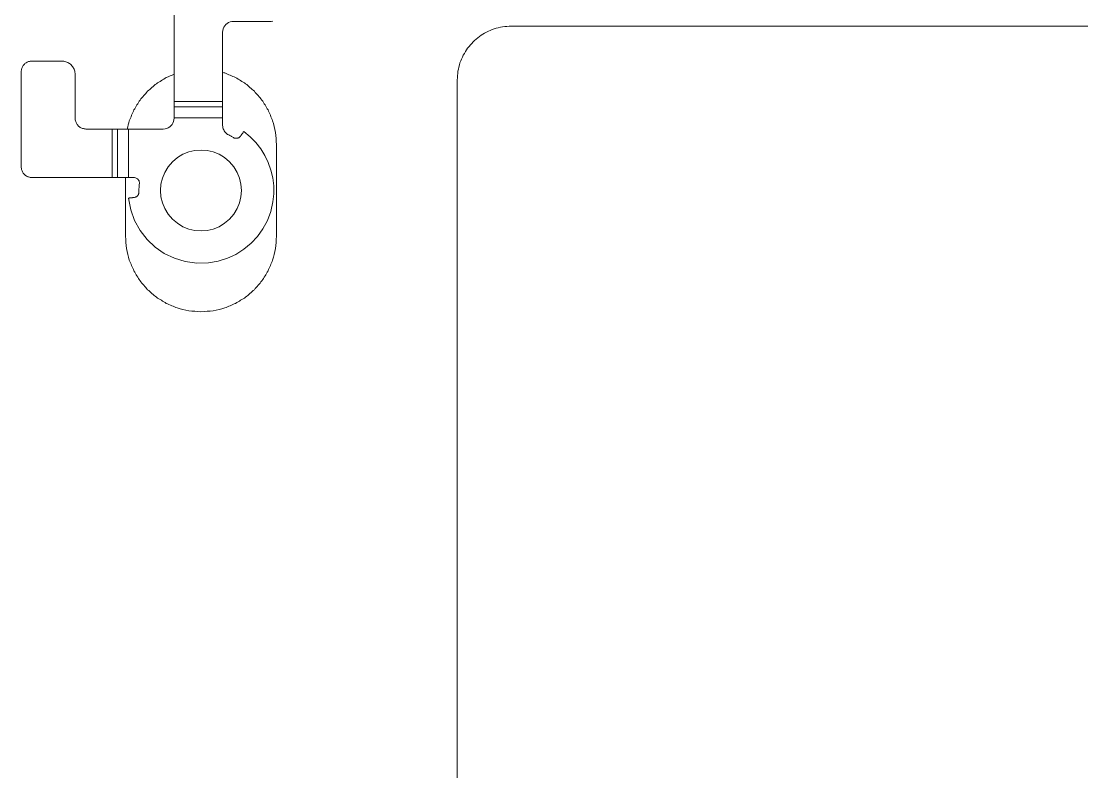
# Model space of a CAD drawing. Header units: millimetres. Extents: x 1863 to 2194, y 977 to 1295.
# Drawn here: x 2063.94 to 2083.59, y 1216.73 to 1230.65 of the extents above; entities that cross this region are included whole.
import ezdxf

# ---------------------------------------------------------------- set-up
doc = ezdxf.new("R2010")
doc.units = ezdxf.units.MM
doc.layers.add('2', color=7, linetype='Continuous', true_color=0xffffff)

msp = doc.modelspace()

# ---------------------------------------------------------------- linework, layer by layer
at = {"layer": '2', "color": 35, "linetype": 'Continuous', "lineweight": 18}
for p, q in [((2066.771, 1228.854), (2066.771, 1231.45)), ((2067.753, 1230.612), (2067.729, 1230.592)), ((2067.779, 1230.628), (2067.753, 1230.612)), ((2067.808, 1230.64), (2067.779, 1230.628)), ((2067.838, 1230.648), (2067.808, 1230.64)), ((2067.871, 1230.65), (2067.838, 1230.648)), ((2068.57, 1230.65), (2067.871, 1230.65)), ((2068.603, 1230.653), (2068.57, 1230.65)), ((2067.673, 1230.483), (2067.67, 1230.45)), ((2067.67, 1230.45), (2067.67, 1228.722)), ((2067.68, 1230.513), (2067.673, 1230.483)), ((2067.693, 1230.542), (2067.68, 1230.513)), ((2067.709, 1230.568), (2067.693, 1230.542)), ((2067.729, 1230.592), (2067.709, 1230.568)), ((2066.771, 1229.164), (2067.67, 1229.164)), ((2066.771, 1229.064), (2067.67, 1229.064)), ((2066.768, 1228.822), (2066.771, 1228.854)), ((2067.67, 1228.864), (2066.771, 1228.864)), ((2065.623, 1228.654), (2066.57, 1228.654)), ((2065.623, 1227.754), (2065.623, 1228.654)), ((2065.723, 1227.754), (2065.723, 1228.654)), ((2065.923, 1228.654), (2065.923, 1227.754)), ((2066.57, 1228.654), (2066.603, 1228.657)), ((2066.603, 1228.657), (2066.634, 1228.664)), ((2066.634, 1228.664), (2066.663, 1228.676)), ((2066.663, 1228.676), (2066.689, 1228.693)), ((2066.689, 1228.693), (2066.712, 1228.713)), ((2066.712, 1228.713), (2066.732, 1228.736)), ((2066.732, 1228.736), (2066.749, 1228.762)), ((2066.749, 1228.762), (2066.761, 1228.791)), ((2066.761, 1228.791), (2066.768, 1228.822)), ((2067.67, 1228.722), (2067.671, 1228.7)), ((2067.671, 1228.7), (2067.675, 1228.678)), ((2067.675, 1228.678), (2067.681, 1228.657)), ((2067.681, 1228.657), (2067.69, 1228.636)), ((2067.69, 1228.636), (2067.7, 1228.617)), ((2067.7, 1228.617), (2067.713, 1228.599)), ((2067.713, 1228.599), (2067.728, 1228.583)), ((2067.728, 1228.583), (2067.744, 1228.568)), ((2067.744, 1228.568), (2067.762, 1228.555)), ((2067.762, 1228.555), (2067.782, 1228.543)), ((2067.868, 1228.496), (2067.876, 1228.491)), ((2067.876, 1228.491), (2067.884, 1228.487)), ((2067.884, 1228.487), (2067.894, 1228.484)), ((2067.894, 1228.484), (2067.903, 1228.482)), ((2067.903, 1228.482), (2067.913, 1228.481)), ((2067.913, 1228.481), (2067.922, 1228.481)), ((2067.922, 1228.481), (2067.932, 1228.482)), ((2067.932, 1228.482), (2067.941, 1228.483)), ((2067.941, 1228.483), (2067.951, 1228.486)), ((2067.951, 1228.486), (2067.959, 1228.489)), ((2067.959, 1228.489), (2067.967, 1228.493)), ((2067.967, 1228.493), (2067.975, 1228.498)), ((2067.975, 1228.498), (2067.982, 1228.503)), ((2067.982, 1228.503), (2067.99, 1228.509)), ((2067.99, 1228.509), (2067.996, 1228.515)), ((2067.996, 1228.515), (2068.001, 1228.522)), ((2068.001, 1228.522), (2068.007, 1228.531)), ((2068.02, 1228.549), (2068.026, 1228.557)), ((2068.026, 1228.557), (2068.032, 1228.564)), ((2068.032, 1228.564), (2068.036, 1228.571)), ((2068.036, 1228.571), (2068.041, 1228.578)), ((2068.041, 1228.578), (2068.045, 1228.584)), ((2068.045, 1228.584), (2068.052, 1228.593)), ((2068.052, 1228.593), (2068.057, 1228.601)), ((2068.057, 1228.601), (2068.059, 1228.603)), ((2068.059, 1228.603), (2068.061, 1228.605)), ((2068.061, 1228.605), (2068.062, 1228.606)), ((2068.062, 1228.606), (2068.179, 1228.511)), ((2068.062, 1228.606), (2068.062, 1228.606)), ((2068.179, 1228.511), (2068.284, 1228.404)), ((2067.154, 1228.255), (2067.041, 1228.229)), ((2067.269, 1228.264), (2067.154, 1228.255)), ((2067.383, 1228.255), (2067.269, 1228.264)), ((2067.496, 1228.229), (2067.383, 1228.255)), ((2068.284, 1228.404), (2068.375, 1228.288)), ((2068.375, 1228.288), (2068.452, 1228.163)), ((2066.738, 1228.044), (2066.659, 1227.952)), ((2066.831, 1228.124), (2066.738, 1228.044)), ((2066.933, 1228.185), (2066.831, 1228.124)), ((2067.041, 1228.229), (2066.933, 1228.185)), ((2067.604, 1228.185), (2067.496, 1228.229)), ((2067.706, 1228.124), (2067.604, 1228.185)), ((2067.799, 1228.044), (2067.706, 1228.124)), ((2067.878, 1227.952), (2067.799, 1228.044)), ((2068.452, 1228.163), (2068.516, 1228.031)), ((2066.598, 1227.85), (2066.554, 1227.742)), ((2066.659, 1227.952), (2066.598, 1227.85)), ((2067.939, 1227.85), (2067.878, 1227.952)), ((2067.983, 1227.742), (2067.939, 1227.85)), ((2068.516, 1228.031), (2068.564, 1227.892)), ((2068.564, 1227.892), (2068.598, 1227.749)), ((2066.026, 1227.754), (2065.623, 1227.754)), ((2066.027, 1227.754), (2066.026, 1227.754)), ((2066.054, 1227.75), (2066.038, 1227.754)), ((2066.069, 1227.745), (2066.054, 1227.75)), ((2066.082, 1227.737), (2066.069, 1227.745)), ((2066.094, 1227.728), (2066.082, 1227.737)), ((2066.105, 1227.716), (2066.094, 1227.728)), ((2066.113, 1227.704), (2066.105, 1227.716)), ((2066.12, 1227.69), (2066.113, 1227.704)), ((2066.124, 1227.675), (2066.12, 1227.69)), ((2066.126, 1227.659), (2066.124, 1227.675)), ((2066.126, 1227.643), (2066.126, 1227.659)), ((2066.554, 1227.742), (2066.527, 1227.629)), ((2068.01, 1227.629), (2067.983, 1227.742)), ((2068.598, 1227.749), (2068.616, 1227.602)), ((2066.113, 1227.449), (2066.116, 1227.457)), ((2066.116, 1227.457), (2066.117, 1227.467)), ((2066.117, 1227.467), (2066.118, 1227.476)), ((2066.118, 1227.476), (2066.119, 1227.486)), ((2066.119, 1227.549), (2066.12, 1227.564)), ((2066.119, 1227.533), (2066.119, 1227.549)), ((2066.119, 1227.517), (2066.119, 1227.533)), ((2066.119, 1227.502), (2066.119, 1227.517)), ((2066.119, 1227.486), (2066.119, 1227.502)), ((2066.12, 1227.58), (2066.121, 1227.596)), ((2066.12, 1227.564), (2066.12, 1227.58)), ((2066.121, 1227.596), (2066.123, 1227.612)), ((2066.123, 1227.612), (2066.124, 1227.627)), ((2066.124, 1227.627), (2066.126, 1227.643)), ((2066.527, 1227.629), (2066.519, 1227.514)), ((2066.519, 1227.514), (2066.527, 1227.399)), ((2068.018, 1227.514), (2068.01, 1227.629)), ((2068.01, 1227.399), (2068.018, 1227.514)), ((2068.617, 1227.453), (2068.602, 1227.303)), ((2068.616, 1227.602), (2068.617, 1227.453)), ((2065.926, 1227.373), (2065.928, 1227.373)), ((2065.966, 1227.157), (2065.926, 1227.373)), ((2065.928, 1227.373), (2065.933, 1227.374)), ((2065.933, 1227.374), (2065.936, 1227.374)), ((2065.936, 1227.374), (2065.942, 1227.375)), ((2065.941, 1227.375), (2065.949, 1227.375)), ((2065.947, 1227.375), (2065.953, 1227.376)), ((2065.953, 1227.376), (2065.961, 1227.377)), ((2065.958, 1227.376), (2065.963, 1227.377)), ((2065.961, 1227.377), (2065.968, 1227.378)), ((2065.968, 1227.378), (2065.977, 1227.379)), ((2066, 1227.381), (2066.02, 1227.383)), ((2066.029, 1227.384), (2066.038, 1227.385)), ((2066.038, 1227.385), (2066.046, 1227.387)), ((2066.046, 1227.387), (2066.055, 1227.39)), ((2066.055, 1227.39), (2066.063, 1227.394)), ((2066.063, 1227.394), (2066.071, 1227.398)), ((2066.071, 1227.398), (2066.079, 1227.403)), ((2066.079, 1227.403), (2066.087, 1227.409)), ((2066.087, 1227.409), (2066.093, 1227.416)), ((2066.093, 1227.416), (2066.099, 1227.423)), ((2066.099, 1227.423), (2066.104, 1227.431)), ((2066.104, 1227.431), (2066.109, 1227.44)), ((2066.109, 1227.44), (2066.113, 1227.449)), ((2066.527, 1227.399), (2066.554, 1227.287)), ((2066.554, 1227.287), (2066.598, 1227.178)), ((2067.939, 1227.178), (2067.983, 1227.287)), ((2067.983, 1227.287), (2068.01, 1227.399)), ((2068.602, 1227.303), (2068.562, 1227.126)), ((2066.039, 1226.956), (2065.966, 1227.157)), ((2066.598, 1227.178), (2066.659, 1227.077)), ((2066.659, 1227.077), (2066.738, 1226.984)), ((2067.799, 1226.984), (2067.878, 1227.077)), ((2067.878, 1227.077), (2067.939, 1227.178)), ((2068.562, 1227.126), (2068.5, 1226.96)), ((2066.14, 1226.772), (2066.039, 1226.956)), ((2066.738, 1226.984), (2066.831, 1226.905)), ((2066.831, 1226.905), (2066.933, 1226.843)), ((2067.604, 1226.843), (2067.706, 1226.905)), ((2067.706, 1226.905), (2067.799, 1226.984)), ((2068.5, 1226.96), (2068.417, 1226.805)), ((2066.268, 1226.607), (2066.14, 1226.772)), ((2066.933, 1226.843), (2067.041, 1226.799)), ((2067.041, 1226.799), (2067.154, 1226.773)), ((2067.154, 1226.773), (2067.269, 1226.764)), ((2067.269, 1226.764), (2067.383, 1226.773)), ((2067.383, 1226.773), (2067.496, 1226.799)), ((2067.496, 1226.799), (2067.604, 1226.843)), ((2068.417, 1226.805), (2068.316, 1226.662)), ((2066.419, 1226.465), (2066.268, 1226.607)), ((2068.198, 1226.535), (2068.064, 1226.424)), ((2068.316, 1226.662), (2068.198, 1226.535)), ((2066.589, 1226.347), (2066.419, 1226.465)), ((2066.777, 1226.257), (2066.589, 1226.347)), ((2067.917, 1226.33), (2067.758, 1226.256)), ((2068.064, 1226.424), (2067.917, 1226.33)), ((2066.978, 1226.195), (2066.777, 1226.257)), ((2067.19, 1226.166), (2066.978, 1226.195)), ((2067.409, 1226.171), (2067.19, 1226.166)), ((2067.588, 1226.202), (2067.409, 1226.171)), ((2067.758, 1226.256), (2067.588, 1226.202))]:
    msp.add_line(p, q, dxfattribs=at)
for points, degree in [([(2072.428, 1230.371), (2072.472, 1230.398), (2072.515, 1230.425), (2072.559, 1230.452)], 3), ([(2072.559, 1230.452), (2072.607, 1230.472), (2072.655, 1230.492), (2072.703, 1230.512)], 3), ([(2072.703, 1230.512), (2072.754, 1230.525), (2072.805, 1230.538), (2072.857, 1230.55)], 3), ([(2072.857, 1230.55), (2072.911, 1230.555), (2072.965, 1230.559), (2073.019, 1230.563)], 3), ([(2073.019, 1230.563), (2104.942, 1230.563)], 1), ([(2072.211, 1230.154), (2072.245, 1230.193), (2072.278, 1230.232), (2072.311, 1230.271)], 3), ([(2072.311, 1230.271), (2072.35, 1230.304), (2072.389, 1230.337), (2072.428, 1230.371)], 3), ([(2072.069, 1229.88), (2072.089, 1229.927), (2072.11, 1229.975), (2072.13, 1230.023)], 3), ([(2072.13, 1230.023), (2072.157, 1230.067), (2072.184, 1230.11), (2072.211, 1230.154)], 3), ([(2063.959, 1229.806), (2063.964, 1229.815), (2063.969, 1229.824), (2063.975, 1229.832)], 3), ([(2063.975, 1229.832), (2063.981, 1229.84), (2063.988, 1229.848), (2063.995, 1229.856)], 3), ([(2063.995, 1229.856), (2064.002, 1229.862), (2064.01, 1229.869), (2064.018, 1229.876)], 3), ([(2064.018, 1229.876), (2064.027, 1229.881), (2064.035, 1229.886), (2064.044, 1229.892)], 3), ([(2064.044, 1229.892), (2064.054, 1229.896), (2064.063, 1229.9), (2064.073, 1229.904)], 3), ([(2064.073, 1229.904), (2064.083, 1229.906), (2064.093, 1229.909), (2064.104, 1229.911)], 3), ([(2064.104, 1229.911), (2064.115, 1229.912), (2064.125, 1229.913), (2064.136, 1229.914)], 3), ([(2064.136, 1229.914), (2064.686, 1229.914)], 1), ([(2064.686, 1229.914), (2064.699, 1229.913), (2064.713, 1229.912), (2064.727, 1229.911)], 3), ([(2064.727, 1229.911), (2064.739, 1229.908), (2064.752, 1229.905), (2064.765, 1229.901)], 3), ([(2064.765, 1229.901), (2064.777, 1229.896), (2064.789, 1229.891), (2064.801, 1229.886)], 3), ([(2064.801, 1229.886), (2064.812, 1229.879), (2064.823, 1229.873), (2064.834, 1229.866)], 3), ([(2064.834, 1229.866), (2064.844, 1229.858), (2064.853, 1229.849), (2064.863, 1229.841)], 3), ([(2064.863, 1229.841), (2064.871, 1229.831), (2064.88, 1229.821), (2064.888, 1229.812)], 3), ([(2064.888, 1229.812), (2064.895, 1229.801), (2064.902, 1229.79), (2064.908, 1229.779)], 3), ([(2072.031, 1229.726), (2072.044, 1229.777), (2072.057, 1229.828), (2072.069, 1229.88)], 3), ([(2063.936, 1229.714), (2063.937, 1229.725), (2063.938, 1229.736), (2063.939, 1229.747)], 3), ([(2063.936, 1227.954), (2063.936, 1229.714)], 1), ([(2063.939, 1229.747), (2063.941, 1229.757), (2063.944, 1229.767), (2063.946, 1229.777)], 3), ([(2063.946, 1229.777), (2063.95, 1229.787), (2063.954, 1229.796), (2063.959, 1229.806)], 3), ([(2064.908, 1229.779), (2064.913, 1229.767), (2064.919, 1229.755), (2064.924, 1229.743)], 3), ([(2064.924, 1229.743), (2064.927, 1229.73), (2064.93, 1229.717), (2064.933, 1229.705)], 3), ([(2064.933, 1229.705), (2064.934, 1229.691), (2064.935, 1229.678), (2064.936, 1229.664)], 3), ([(2064.936, 1229.664), (2064.936, 1228.854)], 1), ([(2066.771, 1229.67), (2066.722, 1229.649), (2066.674, 1229.628), (2066.625, 1229.608)], 3), ([(2067.711, 1229.693), (2067.697, 1229.696), (2067.684, 1229.699), (2067.67, 1229.703)], 3), ([(2067.911, 1229.608), (2067.845, 1229.636), (2067.778, 1229.665), (2067.711, 1229.693)], 3), ([(2072.018, 1229.564), (2072.023, 1229.618), (2072.027, 1229.672), (2072.031, 1229.726)], 3), ([(2066.442, 1229.494), (2066.387, 1229.447), (2066.333, 1229.401), (2066.279, 1229.354)], 3), ([(2066.625, 1229.608), (2066.564, 1229.57), (2066.503, 1229.532), (2066.442, 1229.494)], 3), ([(2068.095, 1229.494), (2068.034, 1229.532), (2067.973, 1229.57), (2067.911, 1229.608)], 3), ([(2068.258, 1229.354), (2068.204, 1229.401), (2068.149, 1229.447), (2068.095, 1229.494)], 3), ([(2072.018, 1205.735), (2072.018, 1229.564)], 1), ([(2066.279, 1229.354), (2066.232, 1229.3), (2066.185, 1229.245), (2066.139, 1229.191)], 3), ([(2068.398, 1229.191), (2068.351, 1229.245), (2068.305, 1229.3), (2068.258, 1229.354)], 3), ([(2066.139, 1229.191), (2066.101, 1229.13), (2066.063, 1229.069), (2066.025, 1229.008)], 3), ([(2068.512, 1229.008), (2068.474, 1229.069), (2068.436, 1229.13), (2068.398, 1229.191)], 3), ([(2064.936, 1228.854), (2064.937, 1228.843), (2064.938, 1228.832), (2064.939, 1228.822)], 3), ([(2066.025, 1229.008), (2065.997, 1228.941), (2065.968, 1228.874), (2065.94, 1228.807)], 3), ([(2068.597, 1228.807), (2068.568, 1228.874), (2068.54, 1228.941), (2068.512, 1229.008)], 3), ([(2064.939, 1228.822), (2064.941, 1228.811), (2064.944, 1228.801), (2064.946, 1228.791)], 3), ([(2064.946, 1228.791), (2064.951, 1228.781), (2064.955, 1228.772), (2064.959, 1228.762)], 3), ([(2064.959, 1228.762), (2064.964, 1228.753), (2064.969, 1228.745), (2064.975, 1228.736)], 3), ([(2064.975, 1228.736), (2064.981, 1228.728), (2064.988, 1228.72), (2064.995, 1228.713)], 3), ([(2064.995, 1228.713), (2065.003, 1228.706), (2065.01, 1228.699), (2065.018, 1228.693)], 3), ([(2065.018, 1228.693), (2065.027, 1228.687), (2065.036, 1228.682), (2065.044, 1228.676)], 3), ([(2065.044, 1228.676), (2065.054, 1228.672), (2065.063, 1228.668), (2065.073, 1228.664)], 3), ([(2065.073, 1228.664), (2065.083, 1228.662), (2065.094, 1228.659), (2065.104, 1228.657)], 3), ([(2065.104, 1228.657), (2065.115, 1228.656), (2065.126, 1228.655), (2065.136, 1228.654)], 3), ([(2065.136, 1228.654), (2065.623, 1228.654)], 1), ([(2065.94, 1228.807), (2065.928, 1228.756), (2065.915, 1228.705), (2065.903, 1228.654)], 3), ([(2068.65, 1228.591), (2068.632, 1228.663), (2068.614, 1228.735), (2068.597, 1228.807)], 3), ([(2067.996, 1228.516), (2068, 1228.521), (2068.004, 1228.526), (2068.007, 1228.531)], 3), ([(2068.03, 1228.562), (2068.031, 1228.563), (2068.032, 1228.564), (2068.032, 1228.565)], 3), ([(2068.668, 1228.364), (2068.662, 1228.44), (2068.656, 1228.516), (2068.65, 1228.591)], 3), ([(2068.668, 1226.664), (2068.668, 1228.364)], 1), ([(2063.939, 1227.922), (2063.938, 1227.932), (2063.937, 1227.943), (2063.936, 1227.954)], 3), ([(2063.946, 1227.891), (2063.944, 1227.901), (2063.941, 1227.911), (2063.939, 1227.922)], 3), ([(2063.959, 1227.862), (2063.954, 1227.872), (2063.95, 1227.881), (2063.946, 1227.891)], 3), ([(2063.975, 1227.836), (2063.969, 1227.845), (2063.964, 1227.853), (2063.959, 1227.862)], 3), ([(2063.995, 1227.813), (2063.988, 1227.82), (2063.981, 1227.828), (2063.975, 1227.836)], 3), ([(2064.018, 1227.793), (2064.01, 1227.799), (2064.002, 1227.806), (2063.995, 1227.813)], 3), ([(2064.044, 1227.776), (2064.035, 1227.782), (2064.027, 1227.787), (2064.018, 1227.793)], 3), ([(2064.073, 1227.764), (2064.063, 1227.768), (2064.054, 1227.772), (2064.044, 1227.776)], 3), ([(2064.104, 1227.757), (2064.093, 1227.759), (2064.083, 1227.762), (2064.073, 1227.764)], 3), ([(2064.136, 1227.754), (2064.125, 1227.755), (2064.115, 1227.756), (2064.104, 1227.757)], 3), ([(2065.623, 1227.754), (2064.136, 1227.754)], 1), ([(2065.869, 1227.754), (2065.869, 1226.664)], 1), ([(2065.869, 1226.664), (2065.875, 1226.589), (2065.881, 1226.513), (2065.887, 1226.437)], 3), ([(2068.65, 1226.437), (2068.656, 1226.513), (2068.662, 1226.589), (2068.668, 1226.664)], 3), ([(2065.887, 1226.437), (2065.905, 1226.365), (2065.922, 1226.294), (2065.94, 1226.222)], 3), ([(2068.597, 1226.222), (2068.614, 1226.294), (2068.632, 1226.365), (2068.65, 1226.437)], 3), ([(2065.94, 1226.222), (2065.968, 1226.155), (2065.997, 1226.088), (2066.025, 1226.021)], 3), ([(2068.512, 1226.021), (2068.54, 1226.088), (2068.568, 1226.155), (2068.597, 1226.222)], 3), ([(2066.025, 1226.021), (2066.063, 1225.96), (2066.101, 1225.899), (2066.139, 1225.838)], 3), ([(2068.398, 1225.838), (2068.436, 1225.899), (2068.474, 1225.96), (2068.512, 1226.021)], 3), ([(2066.139, 1225.838), (2066.185, 1225.783), (2066.232, 1225.729), (2066.279, 1225.674)], 3), ([(2068.258, 1225.674), (2068.305, 1225.729), (2068.351, 1225.783), (2068.398, 1225.838)], 3), ([(2066.279, 1225.674), (2066.333, 1225.628), (2066.387, 1225.581), (2066.442, 1225.534)], 3), ([(2066.442, 1225.534), (2066.503, 1225.497), (2066.564, 1225.459), (2066.625, 1225.421)], 3), ([(2067.911, 1225.421), (2067.973, 1225.459), (2068.034, 1225.497), (2068.095, 1225.534)], 3), ([(2068.095, 1225.534), (2068.149, 1225.581), (2068.204, 1225.628), (2068.258, 1225.674)], 3), ([(2066.625, 1225.421), (2066.692, 1225.392), (2066.759, 1225.364), (2066.826, 1225.336)], 3), ([(2066.826, 1225.336), (2066.898, 1225.318), (2066.97, 1225.3), (2067.041, 1225.283)], 3), ([(2067.495, 1225.283), (2067.567, 1225.3), (2067.639, 1225.318), (2067.711, 1225.336)], 3), ([(2067.711, 1225.336), (2067.778, 1225.364), (2067.845, 1225.392), (2067.911, 1225.421)], 3), ([(2067.041, 1225.283), (2067.117, 1225.277), (2067.193, 1225.27), (2067.268, 1225.264)], 3), ([(2067.268, 1225.264), (2067.344, 1225.27), (2067.42, 1225.277), (2067.495, 1225.283)], 3)]:
    msp.add_open_spline(points, degree=degree, dxfattribs=at)
for points, knots in [([(2067.782, 1228.543), (2067.796, 1228.536), (2067.811, 1228.528), (2067.832, 1228.516), (2067.84, 1228.512), (2067.854, 1228.504), (2067.861, 1228.5), (2067.868, 1228.496)], [0, 0, 0, 0, 0.5, 0.5, 0.75, 0.75, 1, 1, 1, 1]), ([(2068.007, 1228.531), (2068.01, 1228.534), (2068.012, 1228.537), (2068.015, 1228.542), (2068.016, 1228.543), (2068.018, 1228.546), (2068.019, 1228.547), (2068.02, 1228.549)], [0, 0, 0, 0, 0.499983, 0.499983, 0.749993, 0.749993, 1, 1, 1, 1]), ([(2066.038, 1227.754), (2066.036, 1227.754), (2066.034, 1227.754), (2066.032, 1227.754), (2066.031, 1227.754), (2066.029, 1227.754), (2066.028, 1227.754), (2066.027, 1227.754)], [0, 0, 0, 0, 0.499903, 0.499903, 0.749997, 0.749997, 1, 1, 1, 1]), ([(2065.977, 1227.379), (2065.982, 1227.379), (2065.987, 1227.38), (2065.995, 1227.38), (2065.997, 1227.381), (2066.002, 1227.381), (2066.005, 1227.381), (2066.007, 1227.381)], [0, 0, 0, 0, 0.499985, 0.499985, 0.749993, 0.749993, 1, 1, 1, 1]), ([(2066.007, 1227.381), (2066.011, 1227.382), (2066.015, 1227.382), (2066.02, 1227.383), (2066.022, 1227.383), (2066.026, 1227.383), (2066.027, 1227.384), (2066.029, 1227.384)], [0, 0, 0, 0, 0.499977, 0.499977, 0.749989, 0.749989, 1, 1, 1, 1])]:
    msp.add_open_spline(points, degree=3, knots=knots, dxfattribs=at)

doc.saveas('drawing.dxf')
